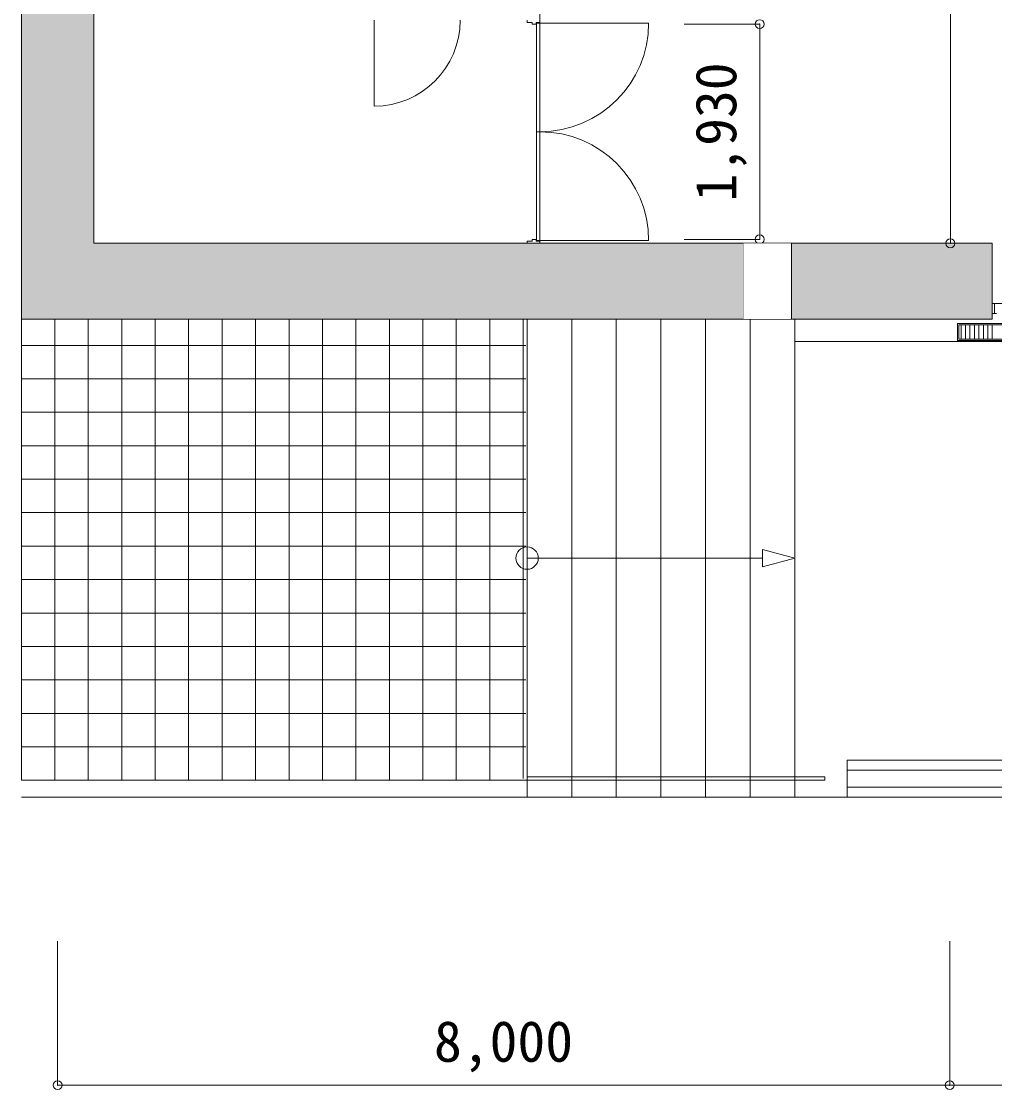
# Model space of a CAD drawing. Units: millimetres, scale not verified. Extents: x -41541 to 40812, y -111456 to -40681.
# Drawn here: x -41541 to -32814, y -106155 to -96576 of the extents above; entities that cross this region are included whole.
import ezdxf
from ezdxf.enums import TextEntityAlignment as Align

# ---------------------------------------------------------------- set-up
doc = ezdxf.new("R2010")
doc.units = ezdxf.units.MM
doc.header["$LTSCALE"] = 200
doc.header["$PDMODE"] = 32
doc.header["$PDSIZE"] = 80
for name, color, linetype, lineweight in [('0-1_躯体', 7, 'Continuous', 9), ('0-2_建具', 7, 'Continuous', 9), ('0-3_仕上', 4, 'Continuous', 5), ('0-6_寸法', 4, 'Continuous', 5)]:
    doc.layers.add(name, color=color, linetype=linetype, lineweight=lineweight)
doc.styles.add('ＭＳ ゴシック', font='')
doc.styles.get('ＭＳ ゴシック').set_extended_font_data('MS Gothic')

msp = doc.modelspace()

# ---------------------------------------------------------------- linework, layer by layer
at = {"layer": '0-1_躯体'}
for p, q in [((-41541.1, -85826.2), (-41541.1, -99246.2)), ((-40891.1, -98566.2), (-40891.1, -90241.2)), ((-36891.1, -98222.5), (-36891.1, -90241.2)), ((-36891.1, -97935.8), (-36891.1, -98566.2)), ((-40891.1, -98566.2), (-32836.1, -98566.2)), ((-32836.1, -98566.2), (-32836.1, -99246.2)), ((-30446.1, -99106.2), (-32836.1, -99106.2)), ((-41541.1, -99246.2), (-32836.1, -99246.2)), ((-34606.1, -99246.2), (-34606.1, -103531.2)), ((-24426.1, -99446.2), (-34606.1, -99446.2)), ((-24146.1, -103201.2), (-34136.1, -103201.2)), ((-34136.1, -103291.2), (-34136.1, -103441.2)), ((-24146.1, -103441.2), (-34136.1, -103441.2)), ((-34136.1, -103441.2), (-34136.1, -103531.2)), ((-34136.1, -103531.2), (-41541.1, -103531.2)), ((-24146.1, -103531.2), (-34136.1, -103531.2))]:
    msp.add_line(p, q, dxfattribs=at)
msp.add_lwpolyline([(-24146.1, -103291.2), (-34136.1, -103291.2), (-34136.1, -103201.2)], dxfattribs=at)
at = {"layer": '0-1_躯体', "color": 9}
for points in [[(-40891.1, -86566.2), (-41541.1, -86566.2), (-40891.1, -99246.2), (-41541.1, -99246.2)], [(-32836.1, -98566.2), (-41541.1, -98566.2), (-32836.1, -99246.2), (-41541.1, -99246.2)]]:
    msp.add_solid(points, dxfattribs=at)
at = {"layer": '0-2_建具', "color": 4, "lineweight": 5}
for p, q in [((-38376.1, -96566.2), (-38376.1, -97336.2)), ((-36891.1, -96591.2), (-35916.1, -96591.2)), ((-36891.1, -98541.2), (-35916.1, -98541.2))]:
    msp.add_line(p, q, dxfattribs=at)
at = {"layer": '0-2_建具'}
for p, q in [((-37006.1, -96586.2), (-37006.1, -96566.2)), ((-36926.1, -96601.2), (-36961.1, -96601.2)), ((-36926.1, -96586.2), (-36926.1, -96601.2)), ((-36891.1, -96586.2), (-36926.1, -96586.2)), ((-36891.1, -96591.2), (-36921.1, -96591.2)), ((-36921.1, -96591.2), (-36921.1, -97571.2)), ((-36891.1, -96566.2), (-36891.1, -96586.2)), ((-36891.1, -96591.2), (-36891.1, -97571.2)), ((-36921.1, -98541.2), (-36921.1, -97561.2)), ((-36891.1, -97566.2), (-36921.1, -97566.2)), ((-36891.1, -98541.2), (-36891.1, -97561.2)), ((-36891.1, -97596.2), (-36891.1, -97576.2)), ((-37006.1, -98546.2), (-37006.1, -98566.2)), ((-36926.1, -98531.2), (-36961.1, -98531.2)), ((-36891.1, -98541.2), (-36921.1, -98541.2)), ((-36891.1, -98566.2), (-36891.1, -98546.2)), ((-36891.1, -98566.2), (-37006.1, -98566.2)), ((-35066.1, -98566.2), (-35051.1, -98566.2)), ((-35066.1, -98566.2), (-35066.1, -99246.2)), ((-35046.1, -98566.2), (-34871.1, -98566.2)), ((-34881.1, -98596.2), (-34881.1, -98636.2)), ((-34881.1, -98636.2), (-34866.1, -98636.2)), ((-34871.1, -98566.2), (-34871.1, -98591.2)), ((-34851.1, -98566.2), (-34866.1, -98566.2)), ((-34866.1, -98636.2), (-34866.1, -99176.2)), ((-34851.1, -98566.2), (-34836.1, -98566.2)), ((-34836.1, -98566.2), (-34836.1, -98596.2)), ((-34836.1, -98596.2), (-34821.1, -98596.2)), ((-34821.1, -98636.2), (-34836.1, -98636.2)), ((-34836.1, -98636.2), (-34836.1, -99176.2)), ((-34831.1, -98566.2), (-34656.1, -98566.2)), ((-34821.1, -98596.2), (-34821.1, -98636.2)), ((-34656.1, -98566.2), (-34656.1, -98591.2)), ((-34636.1, -98566.2), (-34651.1, -98566.2)), ((-34636.1, -98566.2), (-34636.1, -99246.2)), ((-32836.1, -99196.2), (-32836.1, -99106.2)), ((-32771.1, -99106.2), (-32836.1, -99106.2)), ((-32836.1, -99196.2), (-32836.1, -99106.2)), ((-32816.1, -99106.2), (-32816.1, -99196.2)), ((-34881.1, -99216.2), (-34881.1, -99176.2)), ((-34881.1, -99176.2), (-34866.1, -99176.2)), ((-34866.1, -99216.2), (-34881.1, -99216.2)), ((-34871.1, -99246.2), (-34871.1, -99221.2)), ((-34866.1, -99246.2), (-34866.1, -99216.2)), ((-34821.1, -99176.2), (-34836.1, -99176.2)), ((-34821.1, -99216.2), (-34821.1, -99176.2)), ((-34656.1, -99246.2), (-34656.1, -99221.2)), ((-32796.1, -99196.2), (-32836.1, -99196.2)), ((-34606.1, -99246.2), (-37006.1, -99246.2)), ((-37006.1, -99246.2), (-37006.1, -103531.2)), ((-36606.1, -99246.2), (-36606.1, -103531.2)), ((-36206.1, -99246.2), (-36206.1, -103531.2)), ((-35806.1, -99246.2), (-35806.1, -103531.2)), ((-35406.1, -99246.2), (-35406.1, -103531.2)), ((-35046.1, -99246.2), (-34871.1, -99246.2)), ((-35006.1, -99246.2), (-35006.1, -103531.2)), ((-34851.1, -99246.2), (-34866.1, -99246.2)), ((-34851.1, -99246.2), (-34836.1, -99246.2)), ((-34831.1, -99246.2), (-34656.1, -99246.2)), ((-34606.1, -99246.2), (-34606.1, -103531.2)), ((-34894.9, -101311.3), (-34606.1, -101388.7)), ((-34894.9, -101311.3), (-34894.9, -101466.1)), ((-34894.9, -101388.7), (-37006.1, -101388.7)), ((-34894.9, -101466.1), (-34606.1, -101388.7)), ((-34606.1, -103531.2), (-37006.1, -103531.2))]:
    msp.add_line(p, q, dxfattribs=at)
for points in [[(-36961.1, -96601.2), (-36961.1, -96586.2), (-37006.1, -96586.2)], [(-36961.1, -98531.2), (-36961.1, -98546.2), (-37006.1, -98546.2)], [(-36891.1, -98546.2), (-36926.1, -98546.2), (-36926.1, -98531.2)], [(-35051.1, -98566.2), (-35051.1, -98596.2), (-35036.1, -98596.2), (-35036.1, -98636.2), (-35066.1, -98636.2)], [(-35046.1, -98566.2), (-35046.1, -98591.2), (-34871.1, -98591.2)], [(-34866.1, -98566.2), (-34866.1, -98596.2), (-34881.1, -98596.2)], [(-34831.1, -98566.2), (-34831.1, -98591.2), (-34656.1, -98591.2)], [(-34636.1, -98566.2), (-34636.1, -99246.2), (-34651.1, -99246.2), (-34651.1, -99216.2), (-34666.1, -99216.2), (-34666.1, -99176.2), (-34636.1, -99176.2)], [(-34651.1, -98566.2), (-34651.1, -98596.2), (-34666.1, -98596.2), (-34666.1, -98636.2), (-34636.1, -98636.2)], [(-35066.1, -99246.2), (-35051.1, -99246.2), (-35051.1, -99216.2), (-35036.1, -99216.2), (-35036.1, -99176.2), (-35066.1, -99176.2)], [(-35046.1, -99246.2), (-35046.1, -99221.2), (-34871.1, -99221.2)], [(-34836.1, -99246.2), (-34836.1, -99216.2), (-34821.1, -99216.2)], [(-34831.1, -99246.2), (-34831.1, -99221.2), (-34656.1, -99221.2)]]:
    msp.add_lwpolyline(points, dxfattribs=at)
msp.add_circle((-37006.1, -101388.7), 100, dxfattribs=at)
at = {"layer": '0-2_建具', "color": 4, "lineweight": 5}
for centre, radius, start, end in [((-38376.1, -96566.2), 770, 270, 0), ((-36891.1, -96591.2), 975, 270, 0), ((-36891.1, -98541.2), 975, 0, 90)]:
    msp.add_arc(centre, radius, start, end, dxfattribs=at)
at = {"layer": '0-3_仕上'}
for p, q in [((-37041.1, -99246.2), (-41541.1, -99246.2)), ((-41541.1, -99246.2), (-41541.1, -103381.2)), ((-41241.1, -99246.2), (-41241.1, -103381.2)), ((-40941.1, -99246.2), (-40941.1, -103381.2)), ((-40641.1, -99246.2), (-40641.1, -103381.2)), ((-40341.1, -99246.2), (-40341.1, -103381.2)), ((-40041.1, -99246.2), (-40041.1, -103381.2)), ((-39741.1, -99246.2), (-39741.1, -103381.2)), ((-39441.1, -99246.2), (-39441.1, -103381.2)), ((-39141.1, -99246.2), (-39141.1, -103381.2)), ((-38841.1, -99246.2), (-38841.1, -103381.2)), ((-38541.1, -99246.2), (-38541.1, -103381.2)), ((-38241.1, -99246.2), (-38241.1, -103381.2)), ((-37941.1, -99246.2), (-37941.1, -103381.2)), ((-37641.1, -99246.2), (-37641.1, -103381.2)), ((-37341.1, -99246.2), (-37341.1, -103381.2)), ((-37041.1, -99246.2), (-37041.1, -103366.2)), ((-33114.7, -99296.2), (-33114.7, -99426.2)), ((-33074.7, -99296.2), (-33074.7, -99426.2)), ((-33034.7, -99296.2), (-33034.7, -99426.2)), ((-32994.7, -99296.2), (-32994.7, -99426.2)), ((-32954.7, -99296.2), (-32954.7, -99426.2)), ((-32914.7, -99296.2), (-32914.7, -99426.2)), ((-32874.7, -99296.2), (-32874.7, -99426.2)), ((-32834.7, -99296.2), (-32834.7, -99426.2)), ((-37016.3, -99481.2), (-41541.1, -99481.2)), ((-37016.3, -99781.2), (-41541.1, -99781.2)), ((-37016.3, -100081.2), (-41541.1, -100081.2)), ((-37016.3, -100381.2), (-41541.1, -100381.2)), ((-37016.3, -100681.2), (-41541.1, -100681.2)), ((-37016.3, -100981.2), (-41541.1, -100981.2)), ((-37016.3, -101281.2), (-41541.1, -101281.2)), ((-37016.3, -101581.2), (-41541.1, -101581.2)), ((-37016.3, -101881.2), (-41541.1, -101881.2)), ((-37016.3, -102181.2), (-41541.1, -102181.2)), ((-37016.3, -102481.2), (-41541.1, -102481.2)), ((-37016.3, -102781.2), (-41541.1, -102781.2)), ((-37016.3, -103081.2), (-41541.1, -103081.2)), ((-37006.1, -103381.2), (-41541.1, -103381.2))]:
    msp.add_line(p, q, dxfattribs=at)
at = {"layer": '0-3_仕上', "color": 7, "lineweight": 9}
for p, q in [((-33146.1, -99436.2), (-33146.1, -99286.2)), ((-32646.1, -99286.2), (-33146.1, -99286.2)), ((-33146.1, -99436.2), (-33146.1, -99286.2)), ((-33136.1, -99426.2), (-33136.1, -99296.2)), ((-32656.1, -99296.2), (-33136.1, -99296.2)), ((-32646.1, -99436.2), (-33146.1, -99436.2)), ((-32656.1, -99426.2), (-33136.1, -99426.2)), ((-34355.2, -103351.2), (-37006.1, -103351.2)), ((-34400.6, -103351.2), (-34336.1, -103351.2)), ((-34336.1, -103351.2), (-34336.1, -103381.2)), ((-34355.2, -103381.2), (-37006.1, -103381.2)), ((-34400.6, -103381.2), (-34336.1, -103381.2))]:
    msp.add_line(p, q, dxfattribs=at)
at = {"layer": '0-6_寸法'}
for p, q in [((-33210.4, -90241.2), (-33210.4, -98566.2)), ((-34920.3, -96601.2), (-35598.3, -96601.2)), ((-34920.3, -98531.2), (-34920.3, -96601.2)), ((-34920.3, -98531.2), (-35598.3, -98531.2)), ((-41216.1, -106114.7), (-41216.1, -104824.5)), ((-33216.1, -106114.7), (-33216.1, -104824.5)), ((-41216.1, -106114.7), (-33216.1, -106114.7)), ((-33216.1, -106114.7), (-26916.1, -106114.7))]:
    msp.add_line(p, q, dxfattribs=at)
for p in [(-34920.3, -96601.2), (-34920.3, -98531.2), (-33210.4, -98566.2), (-41216.1, -106114.7), (-33216.1, -106114.7)]:
    msp.add_point(p, dxfattribs=at)

# ---------------------------------------------------------------- texts
at = {"layer": '0-6_寸法', "style": 'ＭＳ ゴシック'}
msp.add_text('1,930', height=366.6, rotation=90, dxfattribs=at).set_placement((-35020.3, -98191.2), align=Align.BOTTOM_LEFT)
msp.add_text('8,000', height=366.6, dxfattribs=at).set_placement((-37841.1, -106014.7), align=Align.BOTTOM_LEFT)

# ---------------------------------------------------------------- next in the draw order: wipeouts: each hides what was drawn before it
msp.add_wipeout([(-34636.1, -98566.2), (-35066.1, -98566.2), (-35066.1, -99246.2), (-34636.1, -99246.2)])

# ---------------------------------------------------------------- next in the draw order: linework, layer by layer
at = {"layer": '0-1_躯体'}
msp.add_line((-35066.1, -98566.2), (-35066.1, -99246.2), dxfattribs=at)

# ---------------------------------------------------------------- next in the draw order: wipeouts: each hides what was drawn before it
msp.add_wipeout([(-35066.1, -98566.2), (-35066.1, -99246.2), (-34636.1, -99246.2), (-34636.1, -98566.2)])

# ---------------------------------------------------------------- next in the draw order: linework, layer by layer
msp.add_line((-34636.1, -98566.2), (-34636.1, -99246.2), dxfattribs=at)

doc.saveas('drawing.dxf')
